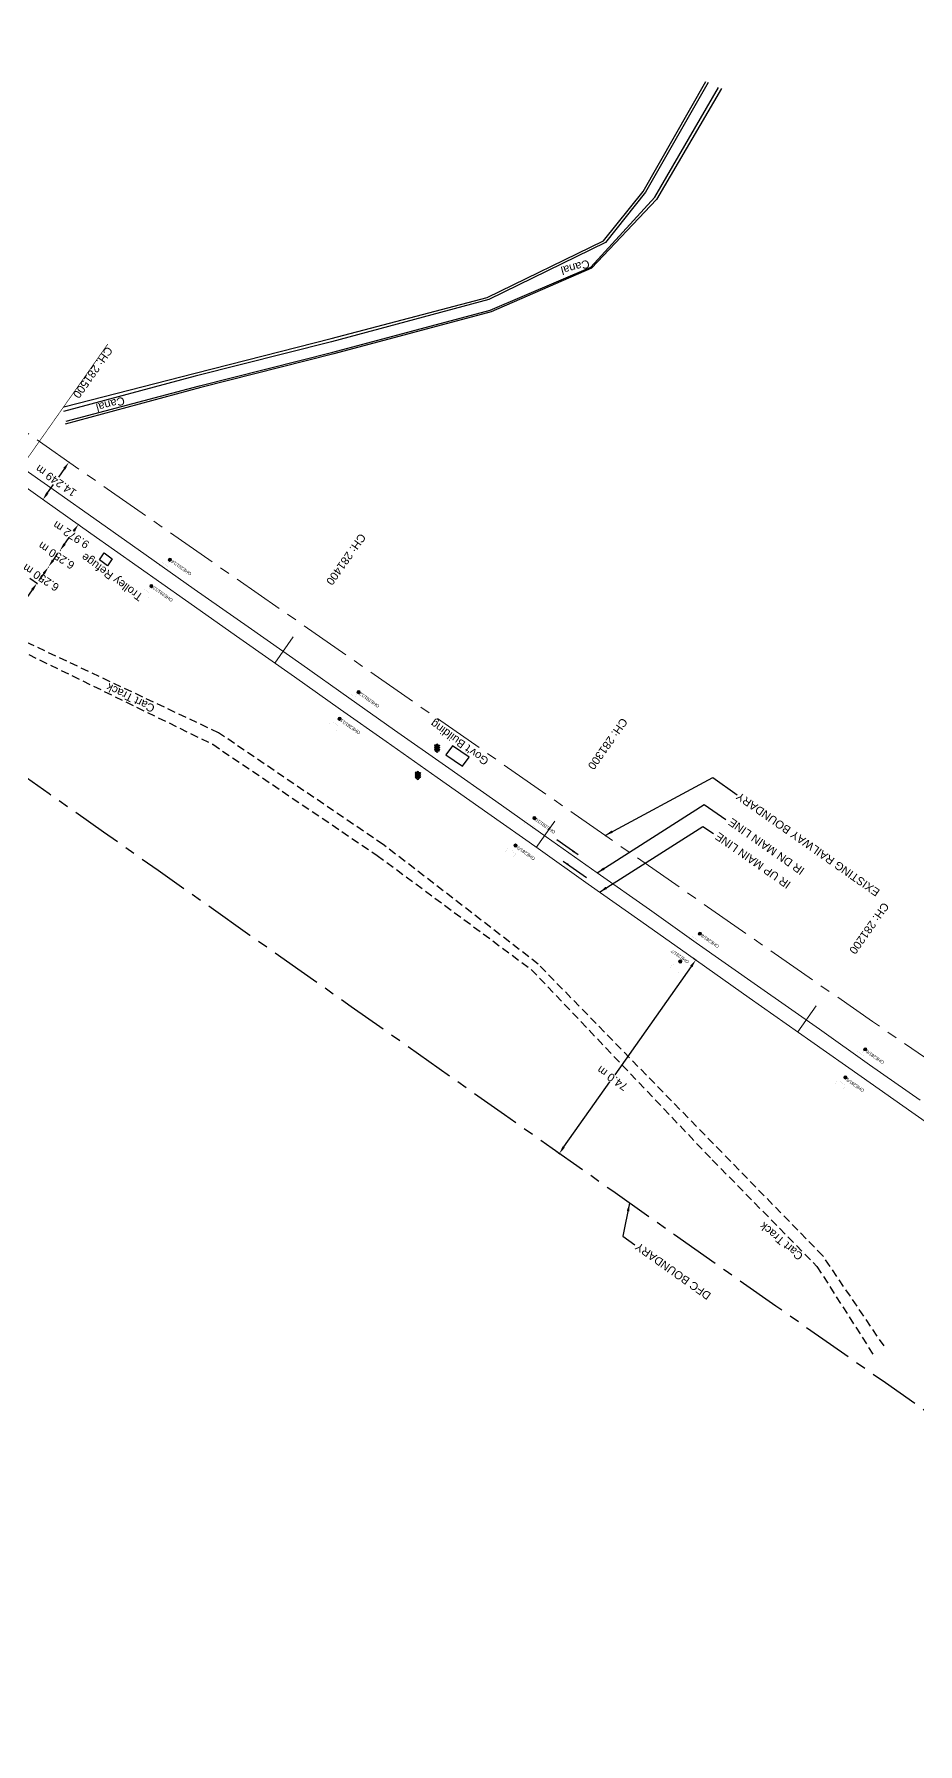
# Model space of a CAD drawing. Header units: metres. Extents: x 646303 to 662875, y 3366650 to 3378730.
# Drawn here: x 659751 to 660027, y 3368478 to 3369012 of the extents above; entities that cross this region are included whole.
import ezdxf
from ezdxf.enums import TextEntityAlignment as Align

# ---------------------------------------------------------------- set-up
doc = ezdxf.new("R2010")
doc.units = ezdxf.units.M
doc.header["$MEASUREMENT"] = 0
doc.header["$PDMODE"] = 3
doc.header["$PDSIZE"] = 0.5
for name, pattern in [('CENTER', [50.8, 31.75, -6.35, 6.35, -6.35]), ('DASHED', [0.75, 0.5, -0.25]), ('PHANTOM2', [1.25, 0.625, -0.125, 0.125, -0.125, 0.125, -0.125])]:
    doc.linetypes.add(name, pattern=pattern)
for name, color, linetype, lineweight in [('BOUNDARY DIMENTION', 10, 'Continuous', 0), ('Existing Chainage', 7, 'Continuous', 0), ('Existing IR Track', 143, 'Continuous', 0), ('Existing Railway Boundary', 7, 'CENTER', 0), ('flow direction', 7, 'Continuous', 0), ('OHE MAST', 8, 'Continuous', 0), ('OHE MAST TEXT', 8, 'Continuous', 0)]:
    doc.layers.add(name, color=color, linetype=linetype, lineweight=lineweight)
for name, color, linetype in [('CANAL_BOTTOM', 5, 'Continuous'), ('CANAL_TOP', 5, 'Continuous'), ('DFCC Boundary', 6, 'CENTER'), ('Dimension', 10, 'Continuous'), ('GOVT_BUILDING', 251, 'Continuous'), ('MATCH LINE', 7, 'Continuous'), ('Side Details', 251, 'Continuous'), ('SIGNAL_POST', 8, 'Continuous'), ('SUB_ROAD_EDGE', 34, 'Continuous'), ('TOPO_TEXT', 251, 'Continuous'), ('TROLLEY_STAND', 7, 'Continuous')]:
    doc.layers.add(name, color=color, linetype=linetype)
doc.styles.get("Standard").update_dxf_attribs({"font": 'arial.ttf'})
doc.styles.add('Style-Arial', font='arial.ttf')
doc.dimstyles.new('DIM', dxfattribs={"dimtxt": 2.5, "dimasz": 2.5, "dimexe": 0.18, "dimexo": 0.0625, "dimgap": 0.09, "dimtad": 0, "dimtih": 1, "dimtoh": 1, "dimdec": 3, "dimzin": 0, "dimdsep": 46, "dimtxsty": 'Standard', "dimcen": 0.09, "dimadec": 0, "dimazin": 0, "dimtfac": 1, "dimtdec": 3, "dimtofl": 0, "dimtmove": 0, "dimatfit": 3, "dimfxl": 1, "dimtolj": 1, "dimtzin": 0, "dimarcsym": 0})
doc.dimstyles.new('ISO-25', dxfattribs={"dimtxt": 2.5, "dimasz": 2.5, "dimexe": 1.25, "dimexo": 0.625, "dimtad": 1, "dimtxsty": 'Standard', "dimcen": 2.5, "dimadec": 0, "dimazin": 0, "dimtfac": 1, "dimtmove": 0, "dimatfit": 3, "dimfxl": 1, "dimarcsym": 0})

# ---------------------------------------------------------------- blocks, each defined once
blk = doc.blocks.new('SIG')
for color, points in [(1, [(-0.22, 0.42, 0.180295), (-0.01, 0.33, -0.00255), (0.01, 0.33, -0.00255), (0.02, 0.33, 0.180295), (0.23, 0.42, -0.002654), (0.25, 0.44, 0.184495), (0.33, 0.65, 1.000001), (-0.32, 0.65, 0.184495), (-0.24, 0.44, -0.002654)]), (2, [(0.23, -0.23, -0.002654), (0.25, -0.21, 0.184495), (0.33, 0.01, 1.000001), (-0.32, 0.01, 0.184495), (-0.24, -0.21, -0.002654), (-0.22, -0.23, 0.180295), (-0.01, -0.32, -0.00255), (0.01, -0.32, -0.00255), (0.02, -0.32, 0.180295)]), (3, [(0.23, -0.88, -0.002654), (0.25, -0.86, 0.184495), (0.33, -0.64, 1.000001), (-0.32, -0.64, 0.184495), (-0.24, -0.86, -0.002654), (-0.22, -0.88, 0.395599)])]:
    blk.add_hatch(color=color).paths.add_polyline_path(points)
for p, q in [((-0.31, 0.98), (-0.32, -0.9)), ((0.33, -0.9), (0.32, 0.98))]:
    blk.add_line(p, q)
for points in [[(-0.31, 0.98), (-0.81, 0.98, 0.198758), (-0.42, 0.41, 0.003814), (-0.31, 0.39, 0.003814)], [(-0.31, 0.33), (-0.81, 0.33, 0.198758), (-0.42, -0.23, 0.003727), (-0.32, -0.26, 0.003727)], [(0.32, 0.98), (0.82, 0.98, -0.198758), (0.44, 0.41, -0.003814), (0.32, 0.39, -0.003814)], [(0.32, 0.33), (0.82, 0.33, -0.198758), (0.44, -0.23, -0.003727), (0.33, -0.26, -0.003727)], [(-0.32, -0.32), (-0.81, -0.32, 0.198758), (-0.42, -0.88, 0.003639), (-0.32, -0.9)], [(0.33, -0.32), (0.82, -0.32, -0.198758), (0.44, -0.88, -0.003639), (0.33, -0.9)]]:
    blk.add_lwpolyline(points, format="xyb")
for centre, radius, start, end in [((0.01, 0.91), 0.324, 12.4049, 167.5951), ((0.01, 0.81), 0.357, 27.7578, 152.2422), ((0.01, -0.9), 0.324, 181.4572, 358.5428)]:
    blk.add_arc(centre, radius, start, end)
blk = doc.blocks.new('OHE MAST')
h = blk.add_hatch(color=256)
edge = h.paths.add_edge_path()
edge.add_arc((0, 0), 0.514, 0, 360)
at = {"const_width": 0.01, "flags": 128}
for points in [[(1.5, 3.5), (1.5, 2), (-1.5, 2), (-1.5, 3.5)], [(0, 2), (0, 0)]]:
    blk.add_lwpolyline(points, dxfattribs=at)
blk.add_circle((0, 0), 0.514)
blk = doc.blocks.new('*D1581')
at = {"layer": 'Defpoints', "color": 0, "transparency": 16777216}
for p in [(659755.66, 3368845.17), (659755.67, 3368845.17), (659752.06, 3368840.07)]:
    blk.add_point(p, dxfattribs=at)
at = {"layer": 'Dimension', "color": 0, "lineweight": -2, "transparency": 16777216}
for p, q in [((659757.11, 3368847.22), (659758.55, 3368849.26)), ((659755.72, 3368845.14), (659755.81, 3368845.07)), ((659750.62, 3368838.02), (659749.18, 3368835.98)), ((659752.11, 3368840.03), (659752.21, 3368839.96))]:
    blk.add_line(p, q, dxfattribs=at)
at = {"layer": 'Dimension', "color": 0, "transparency": 16777216}
for points in [[(659756.77, 3368847.46), (659757.45, 3368846.98), (659755.67, 3368845.17)], [(659750.28, 3368838.26), (659750.97, 3368837.78), (659752.07, 3368840.06)]]:
    blk.add_solid(points, dxfattribs=at)
at = {"layer": 'Dimension', "color": 0, "lineweight": 0, "transparency": 16777216, "insert": (659753.33, 3368841.85), "char_height": 2.5, "attachment_point": 5, "rotation": 147}
blk.add_mtext('\\A1;6.250 m', dxfattribs=at)
blk = doc.blocks.new('*D1582')
at = {"layer": 'Defpoints', "color": 0, "transparency": 16777216}
for p in [(659759.27, 3368850.28), (659759.27, 3368850.28), (659755.66, 3368845.17)]:
    blk.add_point(p, dxfattribs=at)
at = {"layer": 'Dimension', "color": 0, "lineweight": -2, "transparency": 16777216}
for p, q in [((659760.71, 3368852.32), (659762.15, 3368854.37)), ((659759.32, 3368850.25), (659759.41, 3368850.18)), ((659754.23, 3368843.13), (659752.79, 3368841.09)), ((659755.72, 3368845.14), (659755.81, 3368845.07))]:
    blk.add_line(p, q, dxfattribs=at)
at = {"layer": 'Dimension', "color": 0, "transparency": 16777216}
for points in [[(659760.37, 3368852.56), (659761.05, 3368852.08), (659759.27, 3368850.28)], [(659753.89, 3368843.37), (659754.57, 3368842.89), (659755.67, 3368845.17)]]:
    blk.add_solid(points, dxfattribs=at)
at = {"layer": 'Dimension', "color": 0, "lineweight": 0, "transparency": 16777216, "insert": (659758.17, 3368848.73), "char_height": 2.5, "attachment_point": 5, "rotation": 147}
blk.add_mtext('\\A1;6.250 m', dxfattribs=at)
blk = doc.blocks.new('*D1583')
at = {"layer": 'Defpoints', "color": 0, "transparency": 16777216}
for p in [(659765.01, 3368858.44), (659765.04, 3368858.42), (659759.27, 3368850.28)]:
    blk.add_point(p, dxfattribs=at)
at = {"layer": 'Dimension', "color": 0, "lineweight": -2, "transparency": 16777216}
for p, q in [((659763.6, 3368856.37), (659763.55, 3368856.31)), ((659765.06, 3368858.4), (659765.18, 3368858.31)), ((659760.74, 3368852.3), (659761.98, 3368854.07)), ((659759.32, 3368850.25), (659759.44, 3368850.16))]:
    blk.add_line(p, q, dxfattribs=at)
at = {"layer": 'Dimension', "color": 0, "transparency": 16777216}
for points in [[(659763.26, 3368856.61), (659763.94, 3368856.13), (659765.04, 3368858.42)], [(659760.39, 3368852.54), (659761.08, 3368852.07), (659759.3, 3368850.26)]]:
    blk.add_solid(points, dxfattribs=at)
at = {"layer": 'Dimension', "color": 0, "lineweight": 0, "transparency": 16777216, "insert": (659762.76, 3368855.19), "char_height": 2.5, "attachment_point": 5, "rotation": 147}
blk.add_mtext('\\A1;9.972 m', dxfattribs=at)
blk = doc.blocks.new('*D1740')
at = {"layer": 'Defpoints', "color": 0, "linetype": 'ByBlock', "ltscale": 0.5, "transparency": 16777216}
for p in [(659762.08, 3368877.92), (659762.08, 3368877.92), (659753.95, 3368866.22)]:
    blk.add_point(p, dxfattribs=at)
at = {"layer": 'Existing Railway Boundary', "color": 0, "linetype": 'ByBlock', "lineweight": -2, "ltscale": 0.5, "transparency": 16777216}
for p, q in [((659762.14, 3368877.88), (659762.23, 3368877.81)), ((659760.66, 3368875.86), (659758.8, 3368873.19)), ((659755.37, 3368868.27), (659757.23, 3368870.95)), ((659754, 3368866.18), (659754.09, 3368866.12))]:
    blk.add_line(p, q, dxfattribs=at)
at = {"layer": 'Existing Railway Boundary', "color": 0, "linetype": 'ByBlock', "ltscale": 0.5, "transparency": 16777216}
for points in [[(659760.31, 3368876.1), (659761, 3368875.63), (659762.08, 3368877.92)], [(659755.03, 3368868.51), (659755.72, 3368868.03), (659753.95, 3368866.22)]]:
    blk.add_solid(points, dxfattribs=at)
at = {"layer": 'Existing Railway Boundary', "color": 0, "linetype": 'ByBlock', "ltscale": 0.5, "transparency": 16777216, "insert": (659758.02, 3368872.07), "char_height": 2.5, "attachment_point": 5, "rotation": 145}
blk.add_mtext('\\A1;14.249 m', dxfattribs=at)
blk = doc.blocks.new('*D1461')
at = {"layer": 'BOUNDARY DIMENTION', "color": 0, "lineweight": -2, "transparency": 16777216}
for p, q in [((662244.85, 3367095.44), (662244.16, 3367095.87)), ((662242.98, 3367093.66), (662239.54, 3367088.19)), ((662233.82, 3367079.1), (662238.08, 3367085.88)), ((662233.03, 3367076.64), (662232.33, 3367077.07))]:
    blk.add_line(p, q, dxfattribs=at)
at = {"layer": 'BOUNDARY DIMENTION', "color": 0, "transparency": 16777216}
for points in [[(662242.62, 3367093.88), (662243.33, 3367093.44), (662244.31, 3367095.78)], [(662233.46, 3367079.32), (662234.17, 3367078.87), (662232.49, 3367076.98)]]:
    blk.add_solid(points, dxfattribs=at)
at = {"layer": 'Defpoints', "color": 0, "linetype": 'Continuous', "ltscale": 0.5, "transparency": 16777216}
for p in [(647418.1, 3377902.15), (647420.31, 3377900.52), (647398.68, 3377871.33)]:
    blk.add_point(p, dxfattribs=at)
at = {"layer": 'Defpoints', "color": 0, "transparency": 16777216}
for p in [(662244.31, 3367095.78), (662244.9, 3367095.41), (662233.08, 3367076.61)]:
    blk.add_point(p, dxfattribs=at)
at = {"layer": 'DFCC Boundary', "color": 0, "linetype": 'Continuous', "lineweight": -2, "ltscale": 0.5, "transparency": 16777216}
for p, q in [((647420.26, 3377900.55), (647417.96, 3377902.26)), ((647416.61, 3377900.14), (647413.17, 3377895.5)), ((647397.96, 3377874.97), (647411.54, 3377893.3)), ((647398.63, 3377871.36), (647396.32, 3377873.07))]:
    blk.add_line(p, q, dxfattribs=at)
at = {"layer": 'DFCC Boundary', "color": 0, "linetype": 'Continuous', "ltscale": 0.5, "transparency": 16777216}
for points in [[(647416.28, 3377900.39), (647416.95, 3377899.9), (647418.1, 3377902.15)], [(647397.62, 3377875.22), (647398.29, 3377874.72), (647396.47, 3377872.96)]]:
    blk.add_solid(points, dxfattribs=at)
at = {"layer": 'BOUNDARY DIMENTION', "color": 0, "transparency": 16777216, "insert": (662238.81, 3367087.03), "char_height": 2.5, "attachment_point": 5, "rotation": 145}
blk.add_mtext('\\A1;22.208 m', dxfattribs=at)
at = {"layer": 'DFCC Boundary', "color": 0, "linetype": 'Continuous', "ltscale": 0.5, "transparency": 16777216, "insert": (647412.36, 3377894.4), "char_height": 2.5, "attachment_point": 5, "rotation": 145}
blk.add_mtext('\\A1;36.332 m', dxfattribs=at)
blk = doc.blocks.new('*D1462')
at = {"layer": 'BOUNDARY DIMENTION', "color": 0, "lineweight": -2, "transparency": 16777216}
for p, q in [((662549.11, 3366886.35), (662541.43, 3366875.79)), ((662551.8, 3366887.49), (662550.44, 3366888.48)), ((662534.84, 3366866.73), (662539.82, 3366873.58)), ((662534.58, 3366863.83), (662533.22, 3366864.82))]:
    blk.add_line(p, q, dxfattribs=at)
at = {"layer": 'BOUNDARY DIMENTION', "color": 0, "transparency": 16777216}
for points in [[(662548.78, 3366886.6), (662549.45, 3366886.11), (662550.58, 3366888.38)], [(662534.5, 3366866.98), (662535.18, 3366866.49), (662533.37, 3366864.71)]]:
    blk.add_solid(points, dxfattribs=at)
at = {"layer": 'Defpoints', "color": 0, "linetype": 'Continuous', "ltscale": 0.5, "transparency": 16777216}
for p in [(647247.45, 3378028.49), (647249.19, 3378027.21), (647225.93, 3377999.21)]:
    blk.add_point(p, dxfattribs=at)
at = {"layer": 'Defpoints', "color": 0, "transparency": 16777216}
for p in [(662551.85, 3366887.45), (662533.37, 3366864.71), (662534.63, 3366863.79)]:
    blk.add_point(p, dxfattribs=at)
at = {"layer": 'DFCC Boundary', "color": 0, "linetype": 'Continuous', "lineweight": -2, "ltscale": 0.5, "transparency": 16777216}
for p, q in [((647247.71, 3378025.19), (647242.02, 3378017.45)), ((647247.5, 3378028.45), (647249.34, 3378027.1)), ((647229.16, 3377999.94), (647240.4, 3378015.24)), ((647225.98, 3377999.17), (647227.82, 3377997.82))]:
    blk.add_line(p, q, dxfattribs=at)
at = {"layer": 'DFCC Boundary', "color": 0, "linetype": 'Continuous', "ltscale": 0.5, "transparency": 16777216}
for points in [[(647247.37, 3378025.44), (647248.05, 3378024.94), (647249.19, 3378027.21)], [(647228.82, 3378000.19), (647229.49, 3377999.7), (647227.68, 3377997.93)]]:
    blk.add_solid(points, dxfattribs=at)
at = {"layer": 'BOUNDARY DIMENTION', "color": 0, "transparency": 16777216, "insert": (662540.62, 3366874.68), "char_height": 2.5, "attachment_point": 5, "rotation": 145}
blk.add_mtext('\\A1;29.264 m', dxfattribs=at)
at = {"layer": 'DFCC Boundary', "color": 0, "linetype": 'Continuous', "ltscale": 0.5, "transparency": 16777216, "insert": (647241.21, 3378016.35), "char_height": 2.5, "attachment_point": 5, "rotation": 145}
blk.add_mtext('\\A1;36.332 m', dxfattribs=at)
blk = doc.blocks.new('*D1463')
at = {"layer": 'BOUNDARY DIMENTION', "color": 0, "lineweight": -2, "transparency": 16777216}
for p, q in [((662172.2, 3367138.17), (662169.01, 3367133.1)), ((662172.51, 3367140.93), (662173.68, 3367140.19)), ((662164.89, 3367126.55), (662167.55, 3367130.78)), ((662162.55, 3367125.07), (662163.71, 3367124.34))]:
    blk.add_line(p, q, dxfattribs=at)
at = {"layer": 'BOUNDARY DIMENTION', "color": 0, "transparency": 16777216}
for points in [[(662171.85, 3367138.39), (662172.55, 3367137.95), (662173.53, 3367140.29)], [(662164.54, 3367126.77), (662165.24, 3367126.33), (662163.56, 3367124.44)]]:
    blk.add_solid(points, dxfattribs=at)
at = {"layer": 'Defpoints', "color": 0, "linetype": 'Continuous', "ltscale": 0.5, "transparency": 16777216}
for p in [(647211.24, 3378055.28), (647211.52, 3378055.08), (647189.88, 3378025.9)]:
    blk.add_point(p, dxfattribs=at)
at = {"layer": 'Defpoints', "color": 0, "transparency": 16777216}
for p in [(662172.46, 3367140.96), (662173.53, 3367140.29), (662162.49, 3367125.11)]:
    blk.add_point(p, dxfattribs=at)
at = {"layer": 'DFCC Boundary', "color": 0, "linetype": 'Continuous', "lineweight": -2, "ltscale": 0.5, "transparency": 16777216}
for p, q in [((647209.75, 3378053.28), (647208.18, 3378051.16)), ((647211.47, 3378055.12), (647211.1, 3378055.39)), ((647191.09, 3378028.11), (647206.55, 3378048.96)), ((647189.83, 3378025.93), (647189.46, 3378026.21))]:
    blk.add_line(p, q, dxfattribs=at)
at = {"layer": 'DFCC Boundary', "color": 0, "linetype": 'Continuous', "ltscale": 0.5, "transparency": 16777216}
for points in [[(647209.42, 3378053.52), (647210.09, 3378053.03), (647211.24, 3378055.28)], [(647190.76, 3378028.36), (647191.43, 3378027.86), (647189.6, 3378026.1)]]:
    blk.add_solid(points, dxfattribs=at)
at = {"layer": 'BOUNDARY DIMENTION', "color": 0, "transparency": 16777216, "insert": (662168.28, 3367131.94), "char_height": 2.5, "attachment_point": 5, "rotation": 145}
blk.add_mtext('\\A1;18.726 m', dxfattribs=at)
at = {"layer": 'DFCC Boundary', "color": 0, "linetype": 'Continuous', "ltscale": 0.5, "transparency": 16777216, "insert": (647207.37, 3378050.06), "char_height": 2.5, "attachment_point": 5, "rotation": 145}
blk.add_mtext('\\A1;36.332 m', dxfattribs=at)
blk = doc.blocks.new('*D1912')
at = {"layer": 'BOUNDARY DIMENTION', "color": 0, "lineweight": -2, "transparency": 16777216}
for p, q in [((659749.84, 3368841.63), (659752.21, 3368839.96)), ((659750.63, 3368838.02), (659735.95, 3368817.17)), ((659723.85, 3368799.97), (659734.38, 3368814.93)), ((659720.19, 3368799.49), (659722.56, 3368797.82))]:
    blk.add_line(p, q, dxfattribs=at)
at = {"layer": 'BOUNDARY DIMENTION', "color": 0, "transparency": 16777216}
for points in [[(659750.29, 3368838.26), (659750.97, 3368837.78), (659752.07, 3368840.07)], [(659723.51, 3368800.21), (659724.19, 3368799.73), (659722.41, 3368797.93)]]:
    blk.add_solid(points, dxfattribs=at)
at = {"layer": 'Defpoints', "color": 0, "transparency": 16777216}
for p in [(659749.79, 3368841.67), (659720.14, 3368799.52), (659722.41, 3368797.93)]:
    blk.add_point(p, dxfattribs=at)
at = {"layer": 'BOUNDARY DIMENTION', "color": 0, "transparency": 16777216, "insert": (659735.17, 3368816.05), "char_height": 2.5, "attachment_point": 5, "rotation": 145}
blk.add_mtext('\\A1;51.530 m', dxfattribs=at)
blk = doc.blocks.new('*D1892')
at = {"layer": 'Defpoints', "color": 0, "linetype": 'Continuous', "ltscale": 0.5, "transparency": 16777216}
for p in [(659957.21, 3368723.01), (659958.05, 3368722.42), (659914.51, 3368662.57)]:
    blk.add_point(p, dxfattribs=at)
at = {"layer": 'DFCC Boundary', "color": 0, "linetype": 'Continuous', "lineweight": -2, "ltscale": 0.5, "transparency": 16777216}
for p, q in [((659957.26, 3368722.98), (659958.19, 3368722.32)), ((659956.6, 3368720.38), (659932.71, 3368686.56)), ((659916.79, 3368664.02), (659931.14, 3368684.33)), ((659914.56, 3368662.54), (659915.5, 3368661.88))]:
    blk.add_line(p, q, dxfattribs=at)
at = {"layer": 'DFCC Boundary', "color": 0, "linetype": 'Continuous', "ltscale": 0.5, "transparency": 16777216}
for points in [[(659956.26, 3368720.62), (659956.94, 3368720.14), (659958.05, 3368722.42)], [(659916.45, 3368664.26), (659917.13, 3368663.78), (659915.35, 3368661.98)]]:
    blk.add_solid(points, dxfattribs=at)
at = {"layer": 'DFCC Boundary', "color": 0, "linetype": 'Continuous', "ltscale": 0.5, "transparency": 16777216, "insert": (659931.93, 3368685.44), "char_height": 2.5, "attachment_point": 5, "rotation": 145}
blk.add_mtext('\\A1;74.0 m', dxfattribs=at)

msp = doc.modelspace()

# ---------------------------------------------------------------- linework, layer by layer
at = {"layer": 'CANAL_BOTTOM', "linetype": 'Continuous'}
for points in [[(659961.858, 3368996.466, 269.34), (659942.347, 3368962.189, 269.344), (659929.816, 3368946.532, 269.301), (659893.382, 3368928.676, 269.273), (659844.148, 3368915.467, 269.213), (659801.584, 3368904.774, 269.283), (659760.437, 3368893.763, 268.986)], [(659761.243, 3368890.728, 269.3), (659802.859, 3368901.701, 269.278), (659844.608, 3368912.21, 269.349), (659893.738, 3368925.355, 269.34), (659925.242, 3368938.757, 269.468), (659945.203, 3368960.661, 269.283), (659965.105, 3368994.946, 269.448)]]:
    msp.add_polyline3d(points, dxfattribs=at)
at = {"layer": 'CANAL_TOP', "linetype": 'Continuous'}
for points in [[(659760.452, 3368895.171, 269.803), (659801.572, 3368905.678, 270.148), (659844.037, 3368916.515, 270.064), (659892.818, 3368929.293, 270.09), (659929.161, 3368946.999, 270.097), (659941.58, 3368962.429, 270.132), (659961.186, 3368996.821, 270.023)], [(659966.052, 3368994.633, 270.322), (659945.773, 3368959.926, 270.417), (659925.385, 3368938.525, 270.152), (659894.013, 3368924.843, 270.316), (659844.919, 3368911.717, 270.188), (659803.344, 3368901.17, 270.208), (659760.901, 3368889.808, 270.085)]]:
    msp.add_polyline3d(points, dxfattribs=at)
at = {"layer": 'DFCC Boundary', "ltscale": 0.5, "flags": 128}
msp.add_lwpolyline([(662565.6431, 3366842.0459), (662548.217, 3366854.2838), (662532.9064, 3366864.9999), (662517.5595, 3366875.7415), (662503.9915, 3366885.2805), (662490.4749, 3366894.7833), (662474.3945, 3366906.0736), (662458.24, 3366917.4159), (662441.4584, 3366929.1606), (662424.5366, 3366941.0035), (662407.7649, 3366952.7786), (662401.9048, 3366956.8928), (662320.9687, 3367015.5234), (662173.0911, 3367118.297), (662018.0169, 3367217.942), (662022.9408, 3367225.2355), (661945.6773, 3367280.5926), (661744.5178, 3367412.7853), (661728.4159, 3367389.8783), (661409.5023, 3367613.7762), (661431.3001, 3367645.1669), (661427.7408, 3367647.6718), (661418.8583, 3367653.9104), (661409.9095, 3367660.1956), (661395.2505, 3367670.5394), (661384.8196, 3367677.9127), (661375.1078, 3367684.7268), (661367.5374, 3367690.0517), (661358.0886, 3367696.6907), (661348.6239, 3367703.3322), (661344.5162, 3367706.2202), (661344.9668, 3367706.8618), (661335.3627, 3367713.6144), (661327.3851, 3367719.2077), (661318.2791, 3367725.5812), (661309.8813, 3367731.4842), (661284.4315, 3367749.4044), (661267.3402, 3367761.4491), (661243.4783, 3367778.4888), (661216.7453, 3367741.0546), (661213.241, 3367743.5572), (661195.5836, 3367756.6071), (661177.9702, 3367769.626), (661156.4467, 3367785.8356), (661148.0607, 3367792.1995), (661133.6905, 3367803.0041), (661119.5191, 3367813.6733), (661105.6946, 3367823.9215), (661093.9054, 3367832.6241), (661077.5228, 3367844.5054), (661061.2799, 3367856.285), (661045.32, 3367867.5775), (661029.0726, 3367879.0734), (661013.2584, 3367890.1762), (660997.2782, 3367901.3956), (660980.9788, 3367912.8451), (660964.6327, 3367924.3276), (660947.3461, 3367936.4864), (660930.1333, 3367948.5934), (660912.5707, 3367960.9093), (660894.9306, 3367973.2796), (660877.6422, 3367985.4277), (660860.2634, 3367997.6393), (660842.9781, 3368009.8166), (660825.4983, 3368022.131), (660811.339, 3368032.2028), (660797.4119, 3368042.1094), (660782.5128, 3368052.5993), (660767.4808, 3368063.1827), (660751.0012, 3368074.7254), (660734.3125, 3368086.4147), (660719.3275, 3368096.9585), (660704.3795, 3368107.4761), (660688.7093, 3368118.477), (660672.9397, 3368129.5475), (660655.797, 3368141.5941), (660638.5652, 3368153.7032), (660622.8618, 3368164.7374), (660607.1396, 3368175.7847), (660591.9852, 3368186.3839), (660576.7315, 3368197.0526), (660560.3095, 3368208.6108), (660544.116, 3368220.0082), (660528.3397, 3368231.0748), (660512.5414, 3368242.1568), (660497.4509, 3368252.7533), (660482.4222, 3368263.3065), (660466.968, 3368274.1704), (660451.6169, 3368284.9618), (660435.5277, 3368296.2674), (660419.4587, 3368307.5588), (660403.2343, 3368318.9753), (660387.0692, 3368330.3501), (660371.9016, 3368340.9863), (660362.0092, 3368347.9233), (660341.7308, 3368362.192), (660326.8725, 3368372.6492), (660312.0627, 3368383.0453), (660297.0115, 3368393.6109), (660281.2321, 3368404.7091), (660265.4328, 3368415.8212), (660253.8818, 3368423.9326), (660242.0763, 3368432.2231), (660226.6332, 3368443.1155), (660211.0272, 3368454.1226), (660195.2302, 3368465.2236), (660179.3654, 3368476.3723), (660162.5154, 3368488.1794), (660145.4635, 3368500.1281), (660129.3603, 3368511.4565), (660113.1961, 3368522.8278), (660097.2382, 3368534.0507), (660081.2523, 3368545.2932), (660064.458, 3368557.1251), (660047.7677, 3368568.8837), (660032.4691, 3368579.6352), (660017.2758, 3368590.3126), (660000.1632, 3368602.3052), (659983.0731, 3368614.282), (659967.2319, 3368625.4031), (659951.3427, 3368636.5582), (659932.0647, 3368650.1756), (659913.1258, 3368663.5536), (659898.2493, 3368674.0163), (659881.7667, 3368685.6055), (659866.0047, 3368696.7435), (659850.3373, 3368707.8146), (659834.6333, 3368718.8575), (659818.6461, 3368730.0995), (659804.3398, 3368740.181), (659789.9481, 3368750.3227), (659772.9194, 3368762.3136), (659755.8766, 3368774.3145), (659741.0752, 3368784.7603), (659726.3396, 3368795.1596), (659712.011, 3368805.2432), (659697.6029, 3368815.3827), (659684.3535, 3368824.7302), (659671.1528, 3368834.0432), (659654.2885, 3368845.8933), (659636.8714, 3368858.1319), (659622.1467, 3368868.7872), (659608.2832, 3368878.8192), (659592.7424, 3368889.7844), (659576.9096, 3368900.9551), (659562.5868, 3368911.0537), (659553.5917, 3368917.3959), (659534.7433, 3368930.6917), (659521.2685, 3368940.2021), (659508.0292, 3368949.5538), (659494.8098, 3368958.8914), (659481.3273, 3368968.4018), (659467.9498, 3368977.8382), (659454.4923, 3368987.2582), (659440.7837, 3368996.854), (659425.5597, 3369007.614), (659410.0492, 3369018.5753), (659397.5675, 3369027.3641), (659384.5623, 3369036.5214), (659370.5054, 3369046.4276), (659356.4132, 3369056.3585), (659342.3201, 3369066.3092), (659331.8447, 3369073.7055), (659314.7098, 3369085.825), (659301.2296, 3369095.3614), (659287.1805, 3369105.2924), (659273.0852, 3369115.2561), (659259.8762, 3369124.5882), (659246.575, 3369133.9855), (659233.3676, 3369143.319), (659220.1207, 3369152.6803), (659206.3404, 3369162.3938), (659192.4106, 3369172.2127), (659178.3672, 3369182.1367), (659164.3785, 3369192.022), (659162.9385, 3369193.0388), (659183.6795, 3369222.4635), (659172.119, 3369230.6258), (659159.1298, 3369239.7969), (659148.6068, 3369247.2055), (659138.0069, 3369254.6684), (659119.1994, 3369267.9214), (659100.365, 3369281.1933), (659085.533, 3369291.6533), (659070.676, 3369302.1309), (659061.4534, 3369308.6334), (659052.1019, 3369315.2268), (659038.8969, 3369324.5617), (659025.7603, 3369333.8483), (659012.2746, 3369343.3047), (659000.2935, 3369351.7058), (658985.7542, 3369361.9126), (658972.701, 3369371.0824), (658959.9309, 3369380.1093), (658947.2513, 3369389.0721), (658932.3759, 3369399.5827), (658921.8345, 3369407.031), (658905.9406, 3369418.2511), (658894.3687, 3369426.4196), (658881.1048, 3369435.7663), (658867.8714, 3369445.0915), (658853.3089, 3369455.3761), (658838.9326, 3369465.5292), (658823.5657, 3369476.1988), (658807.8953, 3369487.0791), (658792.9935, 3369497.6726), (658789.1301, 3369500.4191), (658764.5252, 3369517.7675), (658750.6615, 3369527.5465), (658735.8772, 3369537.9899), (658721.0329, 3369548.4756), (658706.8044, 3369558.4963), (658692.4812, 3369568.5836), (658679.0099, 3369578.0951), (658665.5152, 3369587.6232), (658651.2818, 3369597.6569), (658636.9905, 3369607.7316), (658622.1701, 3369618.1873), (658607.4224, 3369628.5918), (658593.6263, 3369638.3112), (658579.8399, 3369648.0238), (658566.1309, 3369657.6871), (658552.3621, 3369667.3926), (658537.8692, 3369677.626), (658523.3279, 3369687.8934), (658509.6438, 3369697.5459), (658495.8531, 3369707.2734), (658481.9269, 3369717.1048), (658467.9459, 3369726.9748), (658454.4251, 3369736.5125), (658440.9599, 3369746.011), (658427.1565, 3369755.7285), (658413.3787, 3369765.428), (658398.646, 3369775.8103), (658383.9067, 3369786.1972), (658371.4552, 3369794.9743), (658359.0483, 3369803.72), (658345.546, 3369813.2195), (658332.0048, 3369822.7464), (658318.5168, 3369832.2514), (658305.0219, 3369841.7615), (658291.2617, 3369851.4373), (658277.4987, 3369861.115), (658264.1625, 3369870.4871), (658250.7424, 3369879.918), (658237.5823, 3369889.1736), (658224.3865, 3369898.4543), (658209.4318, 3369909.0033), (658194.5636, 3369919.4914), (658180.151, 3369929.6325), (658165.7287, 3369939.7804), (658156.9292, 3369945.9856), (658133.9487, 3369962.1448), (658109.9616, 3369979.0407), (658086.1386, 3369995.8212), (658069.4823, 3370007.553), (658052.6981, 3370019.3752), (658033.9581, 3370032.6043), (658015.0826, 3370045.9289), (657994.939, 3370060.1316), (657974.6985, 3370074.4026), (657960.2252, 3370084.5842), (657945.643, 3370094.8424), (657928.629, 3370106.7917), (657911.5911, 3370118.7415), (657890.9691, 3370133.2895), (657870.7134, 3370147.5792), (657850.3966, 3370161.8284), (657830.1146, 3370176.0529), (657812.1714, 3370188.7253), (657794.2418, 3370201.388), (657775.9501, 3370214.2546), (657757.6685, 3370227.1142), (657736.4935, 3370242.019), (657715.8063, 3370256.5806), (657697.09, 3370269.7238), (657676.8418, 3370283.9453), (657670.0518, 3370288.7482), (657661.5164, 3370294.7857), (657642.367, 3370308.2307), (657623.1765, 3370321.7045), (657605.0199, 3370334.4839), (657586.8248, 3370347.2905), (657568.2781, 3370360.3555), (657549.69, 3370373.4497), (657534.1551, 3370384.3835), (657518.595, 3370395.335), (657503.5822, 3370405.9238), (657488.6113, 3370416.483), (657477.4694, 3370424.3177), (657456.7199, 3370394.899), (657452.1854, 3370398.0875), (657436.4649, 3370409.1418), (657420.2829, 3370420.542), (657404.1975, 3370431.8742), (657387.5582, 3370443.5761), (657370.8643, 3370455.3165), (657356.3586, 3370465.5498), (657342.0257, 3370475.6612), (657334.1018, 3370481.2282), (657342.1648, 3370492.6732), (657327.3432, 3370503.0861), (657304.5869, 3370519.0736), (657286.4992, 3370531.7939), (657268.5013, 3370544.451), (657251.4778, 3370556.4153), (657234.5183, 3370568.3346), (657219.7856, 3370578.7204), (657205.1604, 3370589.0304), (657189.9505, 3370599.7163), (657174.7446, 3370610.3994), (657157.229, 3370622.7139), (657139.8436, 3370634.9368), (657122.2775, 3370647.282), (657104.8724, 3370659.514), (657088.6726, 3370670.9041), (657072.3463, 3370682.3832), (657052.4463, 3370696.3561), (657032.2468, 3370710.5392), (657017.2111, 3370721.1335), (657002.3465, 3370731.6074), (656985.5169, 3370743.3847), (656968.6279, 3370755.2036), (656952.6202, 3370766.4469), (656936.5129, 3370777.7603), (656917.7376, 3370790.961), (656898.7021, 3370804.3447), (656880.5471, 3370817.1216), (656862.3859, 3370829.9029), (656845.3825, 3370841.8619), (656828.6857, 3370853.6052), (656810.2968, 3370866.5434), (656792.0928, 3370879.3517), (656770.106, 3370894.8035), (656748.097, 3370910.271), (656728.4902, 3370924.0664), (656709.0221, 3370937.7643), (656692.8289, 3370949.1481), (656676.4723, 3370960.6469), (656657.4402, 3370974.0598), (656638.281, 3370987.5622), (656621.3401, 3370999.4861), (656604.5392, 3371011.3113), (656585.7485, 3371024.5046), (656566.9099, 3371037.7317), (656537.298, 3371058.585), (656532.701, 3371052.0376), (656368.7794, 3371159.4659), (656280.7288, 3371198.5806), (656189.7218, 3371230.5142), (656096.9021, 3371265.9123), (656004.8733, 3371310.8246), (655917.3616, 3371369.3401), (655838.0052, 3371438.656), (655768.8371, 3371518.5854), (655712.6719, 3371608.6179), (655647.9895, 3371736.3311)], dxfattribs=at)
at = {"layer": 'Existing Chainage', "color": 0, "linetype": 'Continuous', "lineweight": 13, "flags": 128}
for points in [[(659832.1613, 3368823.3336), (659826.4039, 3368815.1573)], [(659913.9276, 3368765.7352), (659908.1566, 3368757.5684)], [(659995.6487, 3368708.1046), (659989.8792, 3368699.9368)]]:
    msp.add_lwpolyline(points, dxfattribs=at)
at = {"layer": 'Existing IR Track', "flags": 128}
for points in [[(659742.7417, 3368879.4958), (659757.1391, 3368869.3654), (659771.6493, 3368859.1554), (659786.2764, 3368848.8193), (659801.234, 3368838.2496), (659818.0721, 3368826.4326), (659834.839, 3368814.6655), (659849.5301, 3368804.3119), (659863.8927, 3368794.1899), (659879.7694, 3368783.0392), (659895.5429, 3368771.961), (659911.3001, 3368760.8555), (659927.2399, 3368749.6213), (659943.5151, 3368738.1676), (659958.1576, 3368727.77), (659977.3537, 3368714.2984), (659996.651, 3368700.7561), (660012.3696, 3368689.6877), (660028.1302, 3368678.5897)], [(659740.2264, 3368875.8743), (659754.5988, 3368865.7599), (659768.9678, 3368855.648), (659783.7436, 3368845.2202), (659798.5133, 3368834.7968), (659815.5244, 3368822.8182), (659832.5531, 3368810.8273), (659846.9661, 3368800.6706), (659861.2421, 3368790.6105), (659877.199, 3368779.3898), (659892.9726, 3368768.298), (659908.7095, 3368757.1778), (659924.4006, 3368746.0898), (659940.812, 3368734.5507), (659955.7582, 3368724.039), (659974.7591, 3368710.6172), (659993.9497, 3368697.0615), (660009.7513, 3368685.968), (660025.5923, 3368674.847), (660042.632, 3368662.9055)]]:
    msp.add_lwpolyline(points, dxfattribs=at)
at = {"layer": 'Existing Railway Boundary', "ltscale": 0.5, "flags": 128}
msp.add_lwpolyline([(661261.7891, 3367825.266), (661056.265, 3367974.075), (660993.301, 3368017.793), (660936.05, 3368056.271), (660878.069, 3368096.898), (660619.115, 3368276.641), (660585.57, 3368300.327), (660527.021, 3368341.267), (660475.796, 3368378.834), (660472.525, 3368381.207), (660354.292, 3368462.605), (660294.488, 3368503.833), (660263.456, 3368528.086), (660239.049, 3368541.658), (660181.559, 3368585.221), (660122.552, 3368626.428), (660067.615, 3368665.39), (660038.774, 3368685.67), (660013.248, 3368703.186), (659738.162, 3368894.558), (659689.517, 3368933.836), (659629.745, 3368974.06), (659574.708, 3369013.277), (659518.309, 3369050.492), (659464.579, 3369090.051), (659349.668, 3369170.723), (659290.065, 3369211.752), (659242.569, 3369244.656), (659188.19, 3369284.473), (659129.796, 3369327.676), (659081.69, 3369359.821), (659031.063, 3369397.024), (658979.264, 3369433.353), (658865.974, 3369516.982), (658811.255, 3369554.498), (658751.073, 3369594.048), (658694.993, 3369631.12), (658636.558, 3369673.911), (658584.848, 3369710.307), (658526.088, 3369751.867), (658475.026, 3369788.399), (658415.871, 3369829.614), (658358.4433, 3369870.2353), (658365.6376, 3369880.8523), (658315.7686, 3369914.6449), (658262.4534, 3369951.1191), (658207.5898, 3369987.2088), (658170.1377, 3370012.0734), (658163.95, 3370016.0498), (658153.8737, 3370024.2065), (658103.11, 3370064.883), (658050.4836, 3370102.7082), (658036.3757, 3370112.9363)], dxfattribs=at)
at = {"layer": 'GOVT_BUILDING', "linetype": 'Continuous'}
msp.add_polyline3d([(659879.932, 3368786.475, 270.335), (659885.126, 3368782.954, 270.29), (659887.136, 3368785.753, 272.354), (659881.9419, 3368789.2741, 272.354)], close=True, dxfattribs=at)
at = {"layer": 'MATCH LINE', "linetype": 'PHANTOM2', "ltscale": 15, "const_width": 0.2}
msp.add_lwpolyline([(659774.2348, 3368914.7842), (659702.9956, 3368813.5544)], dxfattribs=at)
at = {"layer": 'SUB_ROAD_EDGE', "color": 88, "linetype": 'DASHED', "ltscale": 5}
for points in [[(659732.686, 3368826.004), (659807.028, 3368789.77), (659858.413, 3368755.087), (659906.59, 3368719.477), (659963.179, 3368659.987), (659995.896, 3368626.701), (660013.994, 3368598.369)], [(660016.865, 3368601.841), (659997.762, 3368629.988), (659966.155, 3368662.331), (659908.761, 3368721.108), (659860.335, 3368758.441), (659808.881, 3368793.355), (659734.226, 3368828.509)]]:
    msp.add_lwpolyline(points, dxfattribs=at)
at = {"layer": 'TROLLEY_STAND', "linetype": 'Continuous'}
msp.add_polyline3d([(659774.128, 3368845.505, 270.503), (659771.613, 3368847.422, 270.475), (659773.08, 3368849.591, 270.397), (659775.5951, 3368847.6739, 270.397)], close=True, dxfattribs=at)

# ---------------------------------------------------------------- block references
at = {"layer": 'OHE MAST', "color": 2, "rotation": 143.3908318566117}
for p in [(659793.665, 3368847.407), (659787.843, 3368839.198), (659852.609, 3368806.078), (659846.67, 3368797.74), (659907.593, 3368766.702), (659901.701, 3368758.155), (659959.299, 3368730.619), (659953.182, 3368721.913), (660010.974, 3368694.496), (660004.788, 3368685.723)]:
    msp.add_blockref('OHE MAST', p, dxfattribs=at)
at = {"layer": 'SIGNAL_POST', "linetype": 'Continuous'}
for p in [(659877.135, 3368788.537, 270.521), (659871.124, 3368780.027, 270.469)]:
    msp.add_blockref('SIG', p, dxfattribs=at)

# ---------------------------------------------------------------- texts
at = {"layer": 'DFCC Boundary', "linetype": 'Continuous', "ltscale": 5}
msp.add_text('DFC BOUNDARY', height=2.5, rotation=144.612954, dxfattribs=at).set_placement((659963.0234, 3368618.1223))
at = {"layer": 'Existing Chainage', "color": 0, "linetype": 'Continuous', "lineweight": 0, "char_height": 2.5, "attachment_point": 6, "line_spacing_factor": 0.6, "style": 'Style-Arial'}
for s, insert, rotation in [('CH: 281500', (659764.1928, 3368898.282), 234.86454), ('CH: 281400', (659843.3355, 3368839.9262), 234.848292), ('CH: 281300', (659925.1292, 3368782.3092), 234.753537), ('CH: 281200', (660006.8474, 3368724.6806), 234.763714)]:
    msp.add_mtext(s, dxfattribs=dict(at, insert=insert, rotation=rotation))
at = {"layer": 'Existing IR Track', "color": 7, "lineweight": 0}
for s, p in [('IR DN MAIN LINE', (659968.6408, 3368765.8619)), ('IR UP MAIN LINE', (659964.4891, 3368761.418))]:
    msp.add_text(s, height=2.5, rotation=145, dxfattribs=at).set_placement(p, align=Align.MIDDLE_RIGHT)
at = {"layer": 'Existing Railway Boundary', "linetype": 'Continuous', "ltscale": 5}
msp.add_text('EXISTING RAILWAY BOUNDARY', height=2.5, rotation=145, dxfattribs=at).set_placement((660015.8042, 3368744.1264))
at = {"layer": 'OHE MAST TEXT'}
for s, p in [('OHE281/14', (659797.2345, 3368844.9166)), ('OHE281/13', (659791.4125, 3368836.7076)), ('OHE281/12', (659855.9559, 3368803.6258)), ('OHE281/11', (659850.0169, 3368795.2878)), ('OHE281/10', (659910.9554, 3368764.2663)), ('OHE281/9', (659904.9716, 3368755.7423)), ('OHE281/8', (659962.459, 3368728.3168)), ('OHE281/7', (659953.0875, 3368723.4888)), ('OHE281/6', (660014.042, 3368692.0803)), ('OHE281/5', (660007.856, 3368683.3073))]:
    msp.add_text(s, height=1, rotation=145, dxfattribs=at).set_placement(p, align=Align.MIDDLE_CENTER)
at = {"layer": 'Side Details'}
for s, p in [('Trolley Refuge', (659785.4642, 3368836.3152)), ("Gov't Building", (659893.5628, 3368785.0566))]:
    msp.add_text(s, height=2.5, rotation=144.100313, dxfattribs=at).set_placement(p)
at = {"layer": 'SUB_ROAD_EDGE', "color": 88, "linetype": 'DASHED', "ltscale": 5}
for rotation, p in [(154.015577, (659789.1965, 3368801.8082)), (140, (659991.8046, 3368630.2872))]:
    msp.add_text('Cart Track', height=2.5, rotation=rotation, dxfattribs=at).set_placement(p)
at = {"layer": 'TOPO_TEXT', "color": 5}
for p in [(659924.4334, 3368941.1702), (659779.1366, 3368898.4005)]:
    msp.add_text('Canal', height=2.5, rotation=194.981413, dxfattribs=at).set_placement(p)

# ---------------------------------------------------------------- dimensions: what is measured, and where the dimension line sits
at = {"layer": 'BOUNDARY DIMENTION'}
for base, p1, p2, angle, picture, middle in [((662173.529, 3367140.2883), (662162.4923, 3367125.1074), (662172.4611, 3367140.9598), 57.836172, '*D1463', (662168.2806, 3367131.9424)), ((662533.3681, 3366864.7117), (662551.8505, 3366887.4548), (662534.6347, 3366863.7903), 233.96428, '*D1462', (662540.6227, 3366874.6837)), ((662244.3078, 3367095.7789), (662233.0795, 3367076.6056), (662244.9018, 3367095.4054), 57.836172, '*D1461', (662238.8082, 3367087.0333)), ((659722.41, 3368797.925), (659749.7936, 3368841.6656), (659720.1373, 3368799.5244), 234.864559, '*D1912', (659735.1653, 3368816.0502))]:
    dim = msp.add_linear_dim(base=base, p1=p1, p2=p2, angle=angle, dimstyle='DIM', override={"dimpost": ' m'}, dxfattribs=at)
    dim.commit()
    dim.dimension.update_dxf_attribs({"geometry": picture, "text_midpoint": middle, "dimtype": 129, "text_rotation": 145})
at = {"layer": 'DFCC Boundary', "linetype": 'Continuous', "ltscale": 0.5}
dim = msp.add_linear_dim(base=(659958.0467, 3368722.4225), p1=(659914.5138, 3368662.5731), p2=(659957.2081, 3368723.0148), angle=54.763626, dimstyle='DIM', override={"dimdec": 1, "dimpost": ' m', "dimtmove": 2}, dxfattribs=at)
dim.commit()
dim.dimension.update_dxf_attribs({"geometry": '*D1892', "text_midpoint": (659931.9254, 3368685.4431), "dimtype": 129, "text_rotation": 145})
at = {"layer": 'Dimension', "color": 10, "lineweight": 0}
for base, p1, p2, angle, picture, middle in [((659765.0354, 3368858.4153), (659759.267, 3368850.2811), (659765.006, 3368858.436), 54.864559, '*D1583', (659762.7636, 3368855.1872)), ((659759.2672, 3368850.2809), (659755.6647, 3368845.1737), (659759.2657, 3368850.282), 54.818733, '*D1582', (659758.1726, 3368848.7281)), ((659755.6662, 3368845.1726), (659752.0636, 3368840.0653), (659755.6647, 3368845.1737), 54.818733, '*D1581', (659753.3253, 3368841.8518))]:
    dim = msp.add_linear_dim(base=base, p1=p1, p2=p2, angle=angle, dimstyle='DIM', override={"dimpost": ' m'}, dxfattribs=at)
    dim.commit()
    dim.dimension.update_dxf_attribs({"geometry": picture, "text_midpoint": middle, "dimtype": 129, "text_rotation": 147})
at = {"layer": 'Existing Railway Boundary', "linetype": 'ByBlock', "ltscale": 0.5}
dim = msp.add_aligned_dim(p1=(659753.9466, 3368866.2189), p2=(659762.084, 3368877.916), distance=0, dimstyle='DIM', override={"dimpost": ' m'}, dxfattribs=at)
dim.commit()
dim.dimension.update_dxf_attribs({"geometry": '*D1740', "text_midpoint": (659758.0153, 3368872.0674), "text_rotation": 145})

# ---------------------------------------------------------------- leaders
at = {"layer": 'DFCC Boundary', "linetype": 'Continuous', "lineweight": 0, "ltscale": 5}
msp.add_leader([(659937.354, 3368646.4394), (659935.198, 3368636.1257), (659938.9323, 3368633.4892)], dimstyle='ISO-25', override={"dimtxt": 0.5, "dimtad": 0}, dxfattribs=at)
at = {"layer": 'Existing IR Track', "color": 7, "lineweight": 0}
for points in [[(659927.2399, 3368749.6213), (659960.6895, 3368770.945), (659967.3911, 3368766.3106)], [(659927.9581, 3368743.5926), (659960.1861, 3368764.1025), (659963.5288, 3368761.8659)]]:
    msp.add_leader(points, dimstyle='ISO-25', override={"dimtxt": 0.5, "dimtad": 0}, dxfattribs=at)
at = {"layer": 'Existing Railway Boundary', "linetype": 'Continuous', "ltscale": 5}
msp.add_leader([(659929.7058, 3368761.3047), (659963.4015, 3368779.4329), (659970.9406, 3368774.0228)], dimstyle='ISO-25', override={"dimtxt": 0.5, "dimtad": 0}, dxfattribs=at)
at = {"layer": 'flow direction', "lineweight": 0}
for points in [[(659921.241, 3368755.2864), (659914.6245, 3368759.9353)], [(659916.5338, 3368753.303), (659923.8253, 3368748.1798)]]:
    msp.add_leader(points, dimstyle='ISO-25', override={"dimtxt": 0.5, "dimasz": 2, "dimtad": 0}, dxfattribs=at)

doc.saveas('drawing.dxf')
